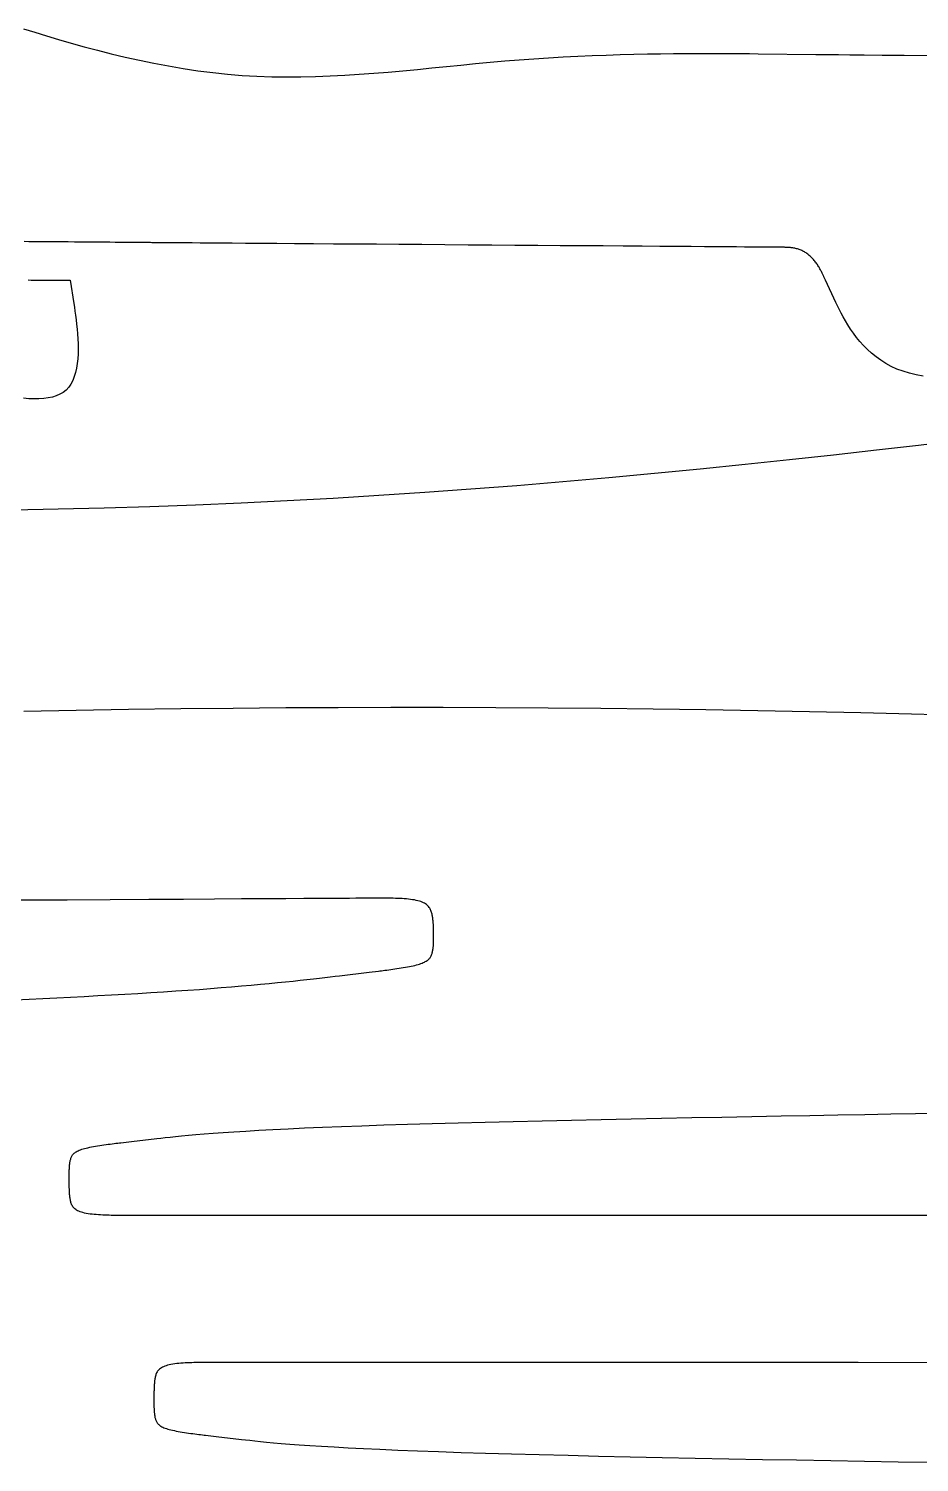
# Model space of a CAD drawing. Header units: millimetres. Extents: x -2860 to -1973, y -195 to 17.
# Drawn here: x -2658.1 to -2548.6, y -168.8 to 7.5 of the extents above; entities that cross this region are included whole.
import ezdxf

# ---------------------------------------------------------------- set-up
doc = ezdxf.new("R2010")
doc.units = ezdxf.units.MM

msp = doc.modelspace()

# ---------------------------------------------------------------- linework, layer by layer
at = {"flags": 128}
for points in [[(-2658.691938, 7.477462), (-2657.318364, 7.043254), (-2655.880942, 6.600763), (-2654.384603, 6.153917), (-2652.834281, 5.706647), (-2651.234907, 5.26288), (-2649.591414, 4.826546), (-2647.908736, 4.401574), (-2646.191803, 3.991893), (-2644.44555, 3.601433), (-2642.674908, 3.234122), (-2640.88481, 2.893889), (-2639.080188, 2.584664), (-2637.265975, 2.310375), (-2635.447104, 2.074952), (-2633.628507, 1.882324), (-2631.814223, 1.735244), (-2630.004715, 1.631758), (-2628.199552, 1.568738), (-2626.398305, 1.543055), (-2624.600542, 1.55158), (-2622.805834, 1.591184), (-2621.013749, 1.658737), (-2619.223857, 1.751111), (-2617.435728, 1.865177), (-2615.64893, 1.997805), (-2613.863035, 2.145867), (-2612.07761, 2.306233), (-2610.292226, 2.475775), (-2608.506452, 2.651363), (-2606.719857, 2.829869), (-2604.932012, 3.008163), (-2603.142485, 3.183117), (-2601.350846, 3.351601), (-2599.556664, 3.510486), (-2597.75951, 3.656643), (-2595.959816, 3.787606), (-2594.16147, 3.903554), (-2592.369226, 4.00533), (-2590.587834, 4.093777), (-2588.822049, 4.169736), (-2587.07662, 4.23405), (-2585.356302, 4.287562), (-2583.665845, 4.331114), (-2582.010003, 4.365549), (-2580.393528, 4.391707), (-2578.821171, 4.410433), (-2577.297685, 4.422569), (-2575.827822, 4.428956), (-2574.416335, 4.430437), (-2573.067975, 4.427855), (-2571.787495, 4.422052), (-2570.579647, 4.41387), (-2569.449184, 4.404152), (-2568.400857, 4.39374), (-2561.330021, 4.317419), (-2561.321859, 4.317331), (-2561.264729, 4.316714), (-2561.10966, 4.315038), (-2560.807684, 4.311774), (-2560.309831, 4.306393), (-2559.567134, 4.298366), (-2558.530621, 4.287164), (-2557.151326, 4.272256), (-2555.380277, 4.253115), (-2553.168507, 4.229211), (-2550.467046, 4.200014), (-2547.226925, 4.164995)], [(-2548.127982, -35.240871), (-2548.986182, -35.089107), (-2549.811105, -34.894986), (-2550.597671, -34.657205), (-2551.341866, -34.375346), (-2552.043965, -34.052546), (-2552.705311, -33.692825), (-2553.327247, -33.300207), (-2553.911118, -32.878714), (-2554.458268, -32.432369), (-2554.970039, -31.965193), (-2555.447777, -31.481211), (-2555.892825, -30.984443), (-2556.306526, -30.478913), (-2556.690225, -29.968642), (-2557.045265, -29.457654), (-2557.372991, -28.949971), (-2557.674745, -28.449616), (-2557.951872, -27.96061), (-2558.205716, -27.486977), (-2558.43762, -27.032738), (-2558.648929, -26.601917), (-2558.840986, -26.198536), (-2560.119418, -23.460968), (-2560.313868, -23.04433), (-2560.344487, -22.978781), (-2560.377981, -22.907416), (-2560.414309, -22.830667), (-2560.453427, -22.748967), (-2560.495296, -22.662749), (-2560.539873, -22.572445), (-2560.587116, -22.478489), (-2560.636984, -22.381313), (-2560.689435, -22.28135), (-2560.744427, -22.179033), (-2560.801918, -22.074794), (-2560.861867, -21.969067), (-2560.924232, -21.862285), (-2560.988972, -21.75488), (-2561.056044, -21.647285), (-2561.125407, -21.539933), (-2561.197018, -21.433256), (-2561.270838, -21.327689), (-2561.346822, -21.223662), (-2561.424931, -21.12161), (-2561.50512, -21.021904), (-2561.587336, -20.924675), (-2561.671527, -20.829992), (-2561.757637, -20.737925), (-2561.845612, -20.648543), (-2561.935399, -20.561916), (-2562.026943, -20.478113), (-2562.120189, -20.397204), (-2562.215084, -20.319258), (-2562.311574, -20.244346), (-2562.409603, -20.172535), (-2562.509119, -20.103897), (-2562.610067, -20.0385), (-2562.712392, -19.976415), (-2562.816041, -19.91771), (-2562.920959, -19.862455), (-2563.027092, -19.81072), (-2563.134386, -19.762574), (-2563.242786, -19.718087), (-2563.352239, -19.677328), (-2563.462641, -19.640324), (-2563.573692, -19.60693), (-2563.685041, -19.576959), (-2563.796339, -19.550223), (-2563.907237, -19.526534), (-2564.017384, -19.505705), (-2564.12643, -19.487547), (-2564.234027, -19.471874), (-2564.339823, -19.458497), (-2564.44347, -19.447229), (-2564.544618, -19.437883), (-2564.642916, -19.43027), (-2564.738015, -19.424202), (-2564.829565, -19.419494), (-2564.917217, -19.415956), (-2565.000621, -19.4134), (-2565.079426, -19.41164), (-2565.153284, -19.410488), (-2565.221843, -19.409756), (-2565.68457, -19.406279), (-2565.686167, -19.406268), (-2565.697351, -19.406185), (-2565.727707, -19.405962), (-2565.786822, -19.405526), (-2565.884282, -19.404809), (-2566.029672, -19.403738), (-2566.232579, -19.402244), (-2566.50259, -19.400255), (-2566.84929, -19.397702), (-2567.282265, -19.394514), (-2567.811102, -19.390619), (-2568.445387, -19.385948), (-2569.194706, -19.38043), (-2570.068645, -19.373995), (-2571.076791, -19.36657), (-2572.228729, -19.358087), (-2573.534046, -19.348475), (-2575.002328, -19.337662), (-2576.643161, -19.325579), (-2578.466132, -19.312154), (-2580.476032, -19.297353), (-2582.658484, -19.281281), (-2584.994314, -19.26408), (-2587.464351, -19.24589), (-2590.049422, -19.226854), (-2592.730355, -19.207111), (-2595.487977, -19.186804), (-2598.303116, -19.166073), (-2601.156599, -19.145059), (-2604.029255, -19.123905), (-2606.901911, -19.10275), (-2609.755395, -19.081737), (-2612.570534, -19.061006), (-2615.328156, -19.040698), (-2618.009089, -19.020955), (-2620.594159, -19.001919), (-2623.064196, -18.983729), (-2625.400027, -18.966528), (-2627.582478, -18.950456), (-2629.592379, -18.935655), (-2631.415349, -18.92223), (-2633.056182, -18.910147), (-2634.524464, -18.899334), (-2635.829781, -18.889722), (-2636.981719, -18.881239), (-2637.989865, -18.873815), (-2638.863804, -18.867379), (-2639.613123, -18.861861), (-2640.247408, -18.85719), (-2640.776246, -18.853295), (-2641.209221, -18.850107), (-2641.555921, -18.847554), (-2641.825931, -18.845565), (-2642.028839, -18.844071), (-2642.174229, -18.843), (-2642.271688, -18.842283), (-2642.330803, -18.841847), (-2642.361159, -18.841624), (-2642.372343, -18.841542), (-2642.373941, -18.84153), (-2642.37436, -18.841526), (-2642.377296, -18.841503), (-2642.385266, -18.841438), (-2642.400786, -18.841312), (-2642.426373, -18.841105), (-2642.464544, -18.840795), (-2642.517815, -18.840364), (-2642.588704, -18.839789), (-2642.679727, -18.839051), (-2642.7934, -18.83813), (-2642.932241, -18.837004), (-2643.098767, -18.835655), (-2643.295493, -18.83406), (-2643.524938, -18.8322), (-2643.789616, -18.830055), (-2644.092047, -18.827603), (-2644.434745, -18.824826), (-2644.820228, -18.821701), (-2645.251013, -18.818209), (-2645.729616, -18.81433), (-2646.257296, -18.810053), (-2646.830278, -18.805408), (-2647.443528, -18.800438), (-2648.092012, -18.795181), (-2648.770698, -18.78968), (-2649.474551, -18.783975), (-2650.198538, -18.778106), (-2650.937625, -18.772116), (-2651.68678, -18.766043), (-2652.440968, -18.75993), (-2653.195156, -18.753817), (-2653.944311, -18.747744), (-2654.683398, -18.741754), (-2655.407385, -18.735885), (-2656.111238, -18.73018), (-2656.789923, -18.724679), (-2657.438408, -18.719423), (-2658.051658, -18.714452), (-2658.624639, -18.709807)], [(-2658.110857, -23.426552), (-2657.751648, -23.429469), (-2657.392438, -23.432386), (-2657.035625, -23.435284), (-2656.683608, -23.438143), (-2656.338783, -23.440943), (-2656.003547, -23.443666), (-2655.680298, -23.446291), (-2655.371434, -23.448799), (-2655.079351, -23.451171), (-2654.806447, -23.453388), (-2654.55512, -23.455429), (-2654.327168, -23.45728), (-2654.121991, -23.458946), (-2653.93839, -23.460437), (-2653.775168, -23.461763), (-2653.631124, -23.462933), (-2653.505061, -23.463957), (-2653.39578, -23.464844), (-2653.302082, -23.465605), (-2653.222768, -23.466249), (-2653.15664, -23.466786), (-2653.102499, -23.467226), (-2653.059146, -23.467578), (-2653.025382, -23.467852), (-2653.00001, -23.468058), (-2652.98183, -23.468206), (-2652.969643, -23.468305), (-2652.962251, -23.468365), (-2652.958455, -23.468396), (-2652.957057, -23.468407), (-2652.956857, -23.468409), (-2652.522444, -26.311668), (-2652.454467, -26.758679), (-2652.382635, -27.243527), (-2652.309609, -27.761399), (-2652.238049, -28.307484), (-2652.170616, -28.876968), (-2652.109971, -29.46504), (-2652.058775, -30.066887), (-2652.019689, -30.677698), (-2651.995374, -31.29266), (-2651.98849, -31.90696), (-2652.001699, -32.515786), (-2652.037661, -33.114327), (-2652.099037, -33.69777), (-2652.188488, -34.261302), (-2652.308674, -34.800112), (-2652.462258, -35.309387), (-2652.651899, -35.784315), (-2652.880258, -36.220084), (-2653.149997, -36.611881), (-2653.463775, -36.954895), (-2653.823344, -37.245644), (-2654.226806, -37.485975), (-2654.671355, -37.679065), (-2655.154184, -37.828094), (-2655.672486, -37.936237), (-2656.223453, -38.006674), (-2656.804279, -38.042582), (-2657.412156, -38.047139), (-2658.044278, -38.023523), (-2658.697837, -37.974912)], [(-2543.655566, -43.17148), (-2548.703036, -43.770242), (-2553.876394, -44.368804), (-2559.161159, -44.963628), (-2564.542847, -45.551175), (-2570.006978, -46.127905), (-2575.53907, -46.69028), (-2581.124639, -47.23476), (-2586.749205, -47.757806), (-2592.398286, -48.25588), (-2598.057398, -48.72544), (-2603.71447, -49.163492), (-2609.367058, -49.569207), (-2615.01513, -49.9423), (-2620.658651, -50.282486), (-2626.29759, -50.589479), (-2631.931911, -50.862995), (-2637.561582, -51.102748), (-2643.186569, -51.308453), (-2648.806839, -51.479825), (-2654.422357, -51.616578), (-2660.033092, -51.718428)], [(-2658.67356, -76.443962), (-2652.236655, -76.322564), (-2645.797697, -76.218778), (-2639.356676, -76.132686), (-2632.913583, -76.064372), (-2626.468408, -76.013918), (-2620.021141, -75.981406), (-2613.571772, -75.966919), (-2607.120293, -75.970539), (-2600.666694, -75.992349), (-2594.210964, -76.032431), (-2587.753095, -76.090868), (-2581.295797, -76.167471), (-2574.852658, -76.260958), (-2568.439987, -76.36978), (-2562.074093, -76.492383), (-2555.771283, -76.627216), (-2549.547867, -76.772727), (-2543.420153, -76.927364)], [(-2608.302341, -103.949745), (-2608.304886, -103.533074), (-2608.305305, -103.46751), (-2608.30587, -103.396065), (-2608.306686, -103.319111), (-2608.307863, -103.237017), (-2608.309506, -103.150152), (-2608.311723, -103.058886), (-2608.314622, -102.963589), (-2608.318309, -102.864632), (-2608.322892, -102.762385), (-2608.328477, -102.657215), (-2608.335172, -102.549495), (-2608.343085, -102.439595), (-2608.352321, -102.327882), (-2608.362989, -102.214729), (-2608.375197, -102.100504), (-2608.389049, -101.985578), (-2608.404655, -101.87032), (-2608.42212, -101.755101), (-2608.441554, -101.640289), (-2608.463061, -101.526256), (-2608.486843, -101.413343), (-2608.513468, -101.301781), (-2608.543595, -101.191773), (-2608.577886, -101.083522), (-2608.617002, -100.97723), (-2608.661604, -100.873101), (-2608.712352, -100.771338), (-2608.769907, -100.672143), (-2608.83493, -100.575719), (-2608.908083, -100.482269), (-2608.990024, -100.391997), (-2609.081416, -100.305104), (-2609.182919, -100.221795), (-2609.295193, -100.142272), (-2609.4189, -100.066736), (-2609.554701, -99.995393), (-2609.703256, -99.928445), (-2609.865226, -99.866094), (-2610.041271, -99.808543), (-2610.232053, -99.755995), (-2610.437847, -99.708575), (-2610.657388, -99.666096), (-2610.889024, -99.628293), (-2611.131105, -99.594899), (-2611.381982, -99.56565), (-2611.640001, -99.540279), (-2611.903514, -99.51852), (-2612.170868, -99.50011), (-2612.440415, -99.484781), (-2612.710502, -99.472269), (-2612.979479, -99.462309), (-2613.245696, -99.454633), (-2613.507501, -99.448977), (-2613.763244, -99.445076), (-2614.011274, -99.442664), (-2614.24994, -99.441475), (-2614.477593, -99.441245), (-2614.69258, -99.441706), (-2614.893252, -99.442595), (-2616.252435, -99.45059), (-2616.257071, -99.450617), (-2616.289531, -99.450809), (-2616.377637, -99.451332), (-2616.549211, -99.452349), (-2616.832076, -99.454028), (-2617.254055, -99.45653), (-2617.842971, -99.460023), (-2618.626646, -99.46467), (-2619.632904, -99.470639), (-2620.889567, -99.478091), (-2622.424458, -99.487194), (-2624.265399, -99.498113), (-2626.440214, -99.511011), (-2628.976725, -99.526055), (-2631.902755, -99.543408), (-2635.246128, -99.563237), (-2639.034665, -99.585706), (-2643.296189, -99.61098), (-2648.058524, -99.639225), (-2653.349492, -99.670605), (-2659.183004, -99.705202)], [(-2659.686009, -111.946277), (-2658.007132, -111.864579), (-2656.318347, -111.781112), (-2654.624612, -111.695905), (-2652.930893, -111.608995), (-2651.24215, -111.520412), (-2649.563346, -111.430191), (-2647.899441, -111.338363), (-2646.255399, -111.244965), (-2644.636181, -111.150025), (-2643.046749, -111.053578), (-2641.492066, -110.955658), (-2639.977092, -110.856298), (-2638.506791, -110.755529), (-2637.085278, -110.65344), (-2635.713294, -110.550333), (-2634.39073, -110.446565), (-2633.117479, -110.342492), (-2631.893435, -110.238472), (-2630.718492, -110.134861), (-2629.592541, -110.032015), (-2628.515478, -109.930293), (-2627.487195, -109.83005), (-2626.507584, -109.731643), (-2625.57654, -109.635428), (-2624.693955, -109.541764), (-2623.859722, -109.451005), (-2623.073737, -109.36351), (-2622.33589, -109.279635), (-2621.646075, -109.199736), (-2621.004187, -109.12417), (-2620.410117, -109.053295), (-2619.863759, -108.987467), (-2616.198437, -108.543016), (-2615.07552, -108.406841), (-2614.898917, -108.3854), (-2614.707008, -108.361962), (-2614.50133, -108.33657), (-2614.283422, -108.309271), (-2614.054821, -108.280108), (-2613.817065, -108.249126), (-2613.571691, -108.216371), (-2613.320238, -108.181886), (-2613.064243, -108.145718), (-2612.805245, -108.107908), (-2612.544779, -108.068505), (-2612.284384, -108.027551), (-2612.025598, -107.985093), (-2611.76996, -107.941175), (-2611.519006, -107.895839), (-2611.274274, -107.849134), (-2611.037302, -107.801102), (-2610.809627, -107.75179), (-2610.592788, -107.70124), (-2610.388322, -107.649499), (-2610.197419, -107.596588), (-2610.01988, -107.542434), (-2609.855158, -107.486942), (-2609.702705, -107.430015), (-2609.561975, -107.371559), (-2609.432421, -107.311477), (-2609.313494, -107.249674), (-2609.204649, -107.186054), (-2609.105339, -107.120521), (-2609.015015, -107.05298), (-2608.933132, -106.983334), (-2608.859141, -106.911489), (-2608.792497, -106.837348), (-2608.732651, -106.760816), (-2608.679058, -106.681796), (-2608.631168, -106.600194), (-2608.588437, -106.515914), (-2608.550317, -106.428858), (-2608.51626, -106.338933), (-2608.485719, -106.246043), (-2608.458214, -106.150185), (-2608.433528, -106.051731), (-2608.41151, -105.951145), (-2608.392012, -105.848896), (-2608.374882, -105.745449), (-2608.359968, -105.641268), (-2608.347124, -105.536819), (-2608.336196, -105.432567), (-2608.327035, -105.32898), (-2608.319491, -105.226521), (-2608.313414, -105.125657), (-2608.308653, -105.026855), (-2608.305058, -104.930577), (-2608.302478, -104.837292), (-2608.300764, -104.747464), (-2608.299765, -104.661558), (-2608.29933, -104.580041), (-2608.299309, -104.503378), (-2608.299553, -104.432035), (-2608.302341, -103.949745)], [(-2540.038178, -138.480707), (-2551.219804, -138.478003), (-2561.903854, -138.475419), (-2572.0074, -138.472974), (-2581.447512, -138.470691), (-2590.14126, -138.468589), (-2598.026449, -138.466681), (-2605.12381, -138.464965), (-2611.474807, -138.463428), (-2617.120906, -138.462062), (-2622.103571, -138.460858), (-2626.464268, -138.459803), (-2630.244458, -138.458889), (-2633.48561, -138.458105), (-2636.229185, -138.457441), (-2638.51665, -138.456888), (-2640.389469, -138.456435), (-2641.889106, -138.456073), (-2643.057026, -138.45579), (-2643.934695, -138.455578), (-2644.563574, -138.455425), (-2644.985131, -138.455324), (-2645.24083, -138.455261), (-2645.372134, -138.455229), (-2645.42051, -138.455218), (-2645.42742, -138.455217), (-2646.602006, -138.454944), (-2646.786722, -138.454858), (-2646.987371, -138.454513), (-2647.202267, -138.453655), (-2647.429723, -138.452024), (-2647.668054, -138.44937), (-2647.915572, -138.445435), (-2648.170593, -138.439963), (-2648.431432, -138.432702), (-2648.696399, -138.423393), (-2648.963811, -138.411782), (-2649.231981, -138.397616), (-2649.499223, -138.380637), (-2649.763851, -138.360589), (-2650.024178, -138.337219), (-2650.27852, -138.310272), (-2650.525188, -138.279491), (-2650.762499, -138.244621), (-2650.988766, -138.205407), (-2651.2023, -138.161594), (-2651.401419, -138.112926), (-2651.584838, -138.059224), (-2651.752884, -138.000611), (-2651.906285, -137.937286), (-2652.045771, -137.869447), (-2652.172072, -137.797291), (-2652.285916, -137.72102), (-2652.388033, -137.640831), (-2652.479152, -137.556923), (-2652.560003, -137.469492), (-2652.631315, -137.37874), (-2652.693816, -137.284866), (-2652.748236, -137.188066), (-2652.795306, -137.088539), (-2652.835753, -136.986485), (-2652.870307, -136.882102), (-2652.899698, -136.775589), (-2652.924653, -136.667145), (-2652.945904, -136.556967), (-2652.964179, -136.445254), (-2652.980208, -136.332206), (-2652.99461, -136.218049), (-2653.007571, -136.103125), (-2653.019166, -135.987801), (-2653.029472, -135.87245), (-2653.038564, -135.757438), (-2653.046519, -135.643137), (-2653.053411, -135.529915), (-2653.059318, -135.418141), (-2653.064316, -135.308186), (-2653.068479, -135.200418), (-2653.071883, -135.095208), (-2653.074606, -134.992923), (-2653.076723, -134.893934), (-2653.07831, -134.79861), (-2653.079442, -134.707321), (-2653.080196, -134.620437), (-2653.080647, -134.538326), (-2653.080872, -134.461357), (-2653.080946, -134.3899), (-2653.080861, -133.907588), (-2653.08075, -133.49082), (-2653.080713, -133.425256), (-2653.080562, -133.353909), (-2653.080181, -133.277243), (-2653.07946, -133.195726), (-2653.078283, -133.109826), (-2653.076538, -133.020007), (-2653.074111, -132.926738), (-2653.070889, -132.830486), (-2653.066759, -132.731717), (-2653.061606, -132.630898), (-2653.055318, -132.528495), (-2653.047783, -132.424976), (-2653.038884, -132.320808), (-2653.028512, -132.216457), (-2653.01655, -132.11239), (-2653.002887, -132.009074), (-2652.987408, -131.906976), (-2652.970001, -131.806564), (-2652.950551, -131.708302), (-2652.928946, -131.612658), (-2652.904989, -131.520007), (-2652.878147, -131.430347), (-2652.847804, -131.343587), (-2652.813342, -131.259632), (-2652.774147, -131.17839), (-2652.7296, -131.099767), (-2652.679087, -131.023671), (-2652.62199, -130.950008), (-2652.557694, -130.878686), (-2652.48558, -130.80961), (-2652.405035, -130.742689), (-2652.315441, -130.677828), (-2652.216181, -130.614935), (-2652.106639, -130.553917), (-2651.986199, -130.494679), (-2651.854245, -130.437131), (-2651.71016, -130.381177), (-2651.553327, -130.326725), (-2651.38313, -130.273683), (-2651.198953, -130.221956), (-2651.000545, -130.171473), (-2650.789113, -130.122249), (-2650.566231, -130.07432), (-2650.333472, -130.027721), (-2650.092408, -129.98249), (-2649.844614, -129.938662), (-2649.591663, -129.896272), (-2649.335127, -129.855358), (-2649.076581, -129.815954), (-2648.817595, -129.778099), (-2648.559745, -129.741825), (-2648.304605, -129.707171), (-2648.053744, -129.674172), (-2647.808739, -129.642865), (-2647.571162, -129.613286), (-2647.342585, -129.585468), (-2647.124583, -129.559452), (-2646.918728, -129.53527), (-2646.726594, -129.512959), (-2645.425292, -129.362981), (-2642.321049, -129.005174), (-2641.830969, -128.948878), (-2641.287351, -128.887567), (-2640.683223, -128.821592), (-2640.011612, -128.751306), (-2639.265543, -128.67706), (-2638.438044, -128.599204), (-2637.522142, -128.518093), (-2636.510862, -128.434078), (-2635.397231, -128.347508), (-2634.174278, -128.258738), (-2632.835026, -128.168118), (-2631.372505, -128.076001), (-2629.779739, -127.982738), (-2628.049756, -127.88868), (-2626.175583, -127.794181), (-2624.150246, -127.69959), (-2621.966772, -127.60526), (-2619.618187, -127.511545), (-2617.097518, -127.418792), (-2614.397793, -127.327357), (-2611.516298, -127.237532), (-2608.467376, -127.14937), (-2605.26963, -127.062872), (-2601.941661, -126.978035), (-2598.502072, -126.894855), (-2594.969468, -126.813329), (-2591.362449, -126.733456), (-2587.69962, -126.655231), (-2583.999582, -126.578653), (-2580.280939, -126.503718), (-2576.562293, -126.430426), (-2572.862248, -126.358771), (-2569.199407, -126.288752), (-2565.59237, -126.220366), (-2562.059744, -126.15361), (-2558.620127, -126.088481), (-2555.292126, -126.024979), (-2552.094341, -125.963097), (-2549.045377, -125.902835), (-2546.163836, -125.84419)], [(-2545.245081, -156.560942), (-2556.104056, -156.558317), (-2566.249993, -156.555865), (-2575.593763, -156.553606), (-2584.068516, -156.551557), (-2591.696538, -156.549713), (-2598.522392, -156.548063), (-2604.590643, -156.546596), (-2609.945856, -156.545301), (-2614.632595, -156.544169), (-2618.695427, -156.543186), (-2622.178916, -156.542344), (-2625.127625, -156.541631), (-2627.58612, -156.541037), (-2629.598968, -156.540551), (-2631.210731, -156.540161), (-2632.465975, -156.539857), (-2633.409265, -156.539629), (-2634.085165, -156.539466), (-2634.538242, -156.539357), (-2634.813058, -156.53929), (-2634.95418, -156.539256), (-2635.006173, -156.539243), (-2635.0136, -156.539241), (-2636.188127, -156.538968), (-2636.372835, -156.538967), (-2636.573474, -156.539219), (-2636.788359, -156.539978), (-2637.015805, -156.541503), (-2637.254125, -156.544047), (-2637.501635, -156.547868), (-2637.756647, -156.553221), (-2638.017476, -156.560363), (-2638.282436, -156.56955), (-2638.549843, -156.581038), (-2638.818009, -156.595083), (-2639.085248, -156.611942), (-2639.349876, -156.631869), (-2639.610206, -156.655121), (-2639.864552, -156.681955), (-2640.111228, -156.712627), (-2640.34855, -156.747393), (-2640.57483, -156.786508), (-2640.788384, -156.83023), (-2640.987525, -156.878813), (-2641.17097, -156.93244), (-2641.339045, -156.990985), (-2641.492479, -157.05425), (-2641.632002, -157.122036), (-2641.758343, -157.194145), (-2641.872231, -157.270376), (-2641.974393, -157.350531), (-2642.065562, -157.434411), (-2642.146464, -157.521818), (-2642.217827, -157.612551), (-2642.280384, -157.706411), (-2642.334862, -157.803202), (-2642.381988, -157.90272), (-2642.422495, -158.00477), (-2642.45711, -158.109152), (-2642.486561, -158.215666), (-2642.511579, -158.324114), (-2642.532892, -158.434296), (-2642.551229, -158.546014), (-2642.56732, -158.659069), (-2642.581784, -158.773232), (-2642.594806, -158.888164), (-2642.606463, -159.003493), (-2642.616828, -159.118852), (-2642.625979, -159.233871), (-2642.633992, -159.348179), (-2642.640942, -159.461409), (-2642.646904, -159.57319), (-2642.651957, -159.683152), (-2642.656172, -159.790928), (-2642.659628, -159.896146), (-2642.662401, -159.998436), (-2642.664565, -160.097433), (-2642.666198, -160.192763), (-2642.667373, -160.284058), (-2642.668168, -160.370948), (-2642.668658, -160.453066), (-2642.66892, -160.53004), (-2642.669027, -160.601502), (-2642.66917, -161.083849), (-2642.669313, -161.50053), (-2642.669316, -161.566079), (-2642.669208, -161.637412), (-2642.668875, -161.714061), (-2642.668203, -161.795562), (-2642.667077, -161.881446), (-2642.665386, -161.971247), (-2642.663014, -162.064499), (-2642.659849, -162.160734), (-2642.655775, -162.259485), (-2642.65068, -162.360288), (-2642.644451, -162.462674), (-2642.636973, -162.566177), (-2642.628132, -162.670332), (-2642.617815, -162.77467), (-2642.605908, -162.878724), (-2642.592297, -162.98203), (-2642.57687, -163.084119), (-2642.559511, -163.184527), (-2642.540107, -163.282784), (-2642.518545, -163.378426), (-2642.494626, -163.471078), (-2642.46782, -163.560741), (-2642.437508, -163.647508), (-2642.403076, -163.731473), (-2642.363907, -163.812728), (-2642.319387, -163.891367), (-2642.268896, -163.967485), (-2642.211821, -164.041173), (-2642.147544, -164.112525), (-2642.07545, -164.181635), (-2641.994923, -164.248596), (-2641.905346, -164.313501), (-2641.806102, -164.376444), (-2641.696578, -164.437517), (-2641.576155, -164.496816), (-2641.444219, -164.554432), (-2641.300152, -164.61046), (-2641.143339, -164.664991), (-2640.973163, -164.718121), (-2640.789009, -164.769941), (-2640.590625, -164.820526), (-2640.379219, -164.869857), (-2640.156364, -164.917899), (-2639.923634, -164.964616), (-2639.682601, -165.009969), (-2639.434838, -165.053924), (-2639.181919, -165.096441), (-2638.925415, -165.137485), (-2638.6669, -165.177019), (-2638.407947, -165.215006), (-2638.150131, -165.25141), (-2637.895021, -165.286192), (-2637.644192, -165.319317), (-2637.399218, -165.350749), (-2637.161671, -165.380448), (-2636.933124, -165.40838), (-2636.715148, -165.434507), (-2636.50932, -165.458792), (-2636.31721, -165.481199), (-2635.016073, -165.631835), (-2631.911921, -165.991121), (-2631.421596, -166.047651), (-2630.876186, -166.109222), (-2630.267167, -166.175486), (-2629.586015, -166.246096), (-2628.824206, -166.320703), (-2627.973218, -166.398959), (-2627.024526, -166.480517), (-2625.969608, -166.565028), (-2624.79994, -166.652145), (-2623.506998, -166.741518), (-2622.082258, -166.832802), (-2620.517198, -166.925646), (-2618.803294, -167.019705), (-2616.932022, -167.114629), (-2614.894859, -167.21007), (-2612.683281, -167.305681), (-2610.288765, -167.401112), (-2607.702788, -167.496018), (-2604.916825, -167.59005), (-2601.922353, -167.682858), (-2598.715887, -167.774153), (-2595.314093, -167.863871), (-2591.738671, -167.952004), (-2588.011327, -168.038545), (-2584.153762, -168.123487), (-2580.18768, -168.206823), (-2576.134783, -168.288546), (-2572.016775, -168.368649), (-2567.855358, -168.447124), (-2563.672235, -168.523965), (-2559.489109, -168.599164), (-2555.327684, -168.672714), (-2551.209662, -168.744609), (-2547.156746, -168.81484)]]:
    msp.add_lwpolyline(points, dxfattribs=at)

doc.saveas('drawing.dxf')
